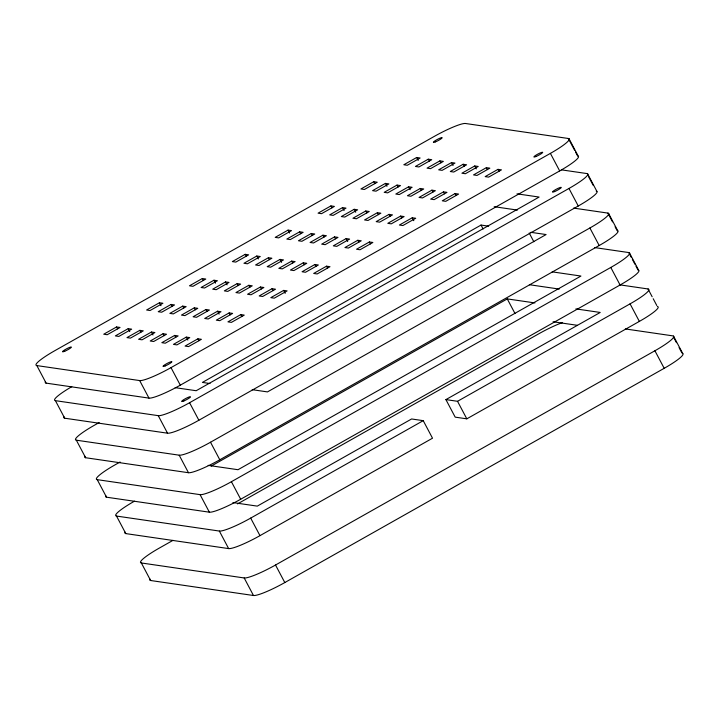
<?xml version="1.0" encoding="UTF-8"?>
<svg xmlns="http://www.w3.org/2000/svg" width="719" height="719" viewBox="0 0 719 719"><rect width="100%" height="100%" fill="white"/><g stroke="black" fill="none" stroke-linecap="round" stroke-linejoin="round"><path stroke-width="1.08" d="M116.577 326.956L103.716 334.218L107.203 334.721L120.064 327.46L116.577 326.956L117.61 328.907M159.447 302.744L146.586 310.006L150.073 310.518L162.934 303.256L159.447 302.744L160.993 305.665M202.318 278.541L189.457 285.803L192.944 286.306L205.805 279.044L202.318 278.541L203.351 280.482M245.179 254.328L232.327 261.59L235.805 262.102L248.666 254.832L245.179 254.328L246.213 256.279M288.049 230.116L275.188 237.378L278.675 237.89L291.537 230.628L288.049 230.116L289.595 233.046M330.92 205.913L318.059 213.175L321.546 213.678L334.407 206.416L330.92 205.913L331.953 207.863M373.79 181.7L360.929 188.962L364.416 189.474L377.277 182.213L373.79 181.7L374.824 183.651M416.661 157.497L403.799 164.759L407.287 165.262L420.139 158L416.661 157.497L418.206 160.418M128.198 328.646L115.337 335.908L118.824 336.42L131.685 329.158L128.198 328.646L129.744 331.567M171.068 304.443L158.207 311.704L161.694 312.208L174.555 304.946L171.068 304.443L172.102 306.384M213.938 280.23L201.077 287.492L204.564 288.004L217.426 280.743L213.938 280.23L215.484 283.151M256.8 256.018L243.939 263.28L247.426 263.792L260.287 256.53L256.8 256.018L258.355 258.948M299.67 231.815L286.809 239.076L290.296 239.58L303.157 232.318L299.67 231.815L300.704 233.765M342.541 207.602L329.679 214.864L333.167 215.376L346.028 208.115L342.541 207.602L344.086 210.523M385.411 183.399L372.55 190.661L376.037 191.164L388.898 183.902L385.411 183.399L386.957 186.32M428.281 159.187L415.42 166.448L418.898 166.961L431.76 159.699L428.281 159.187L429.306 161.137M139.819 330.345L126.957 337.606L130.445 338.11L143.306 330.848L139.819 330.345L140.852 332.286M182.689 306.132L169.828 313.394L173.315 313.906L186.176 306.645L182.689 306.132L183.722 308.083M225.559 281.92L212.698 289.182L216.185 289.694L229.037 282.432L225.559 281.92L227.105 284.85M268.421 257.717L255.56 264.978L259.047 265.482L271.908 258.22L268.421 257.717L269.454 259.667M311.291 233.504L298.43 240.766L301.917 241.278L314.778 234.017L311.291 233.504L312.325 235.455M354.161 209.301L341.3 216.563L344.787 217.066L357.649 209.804L354.161 209.301L355.707 212.222M397.032 185.089L384.171 192.35L387.658 192.863L400.519 185.601L397.032 185.089L398.065 187.039M439.893 160.876L427.041 168.147L430.519 168.65L443.38 161.389L439.893 160.876L440.927 162.827M151.439 332.034L138.578 339.296L142.065 339.808L154.927 332.546L151.439 332.034L152.985 334.955M194.31 307.822L181.449 315.093L184.936 315.596L197.797 308.334L194.31 307.822L195.343 309.772M237.171 283.619L224.319 290.88L227.797 291.384L240.658 284.122L237.171 283.619L238.205 285.569M280.042 259.406L267.18 266.668L270.668 267.18L283.529 259.918L280.042 259.406L281.587 262.336M322.912 235.203L310.051 242.465L313.538 242.968L326.399 235.706L322.912 235.203L323.945 237.153M365.782 210.991L352.921 218.252L356.408 218.765L369.269 211.503L365.782 210.991L366.816 212.941M408.653 186.787L395.792 194.049L399.279 194.552L412.14 187.291L408.653 186.787L410.198 189.708M451.514 162.575L438.653 169.837L442.14 170.349L455.001 163.078L451.514 162.575L453.069 165.496M163.06 333.724L150.199 340.995L153.686 341.498L166.547 334.236L163.06 333.724L164.094 335.674M205.931 309.521L193.069 316.782L196.557 317.295L209.418 310.024L205.931 309.521L206.955 311.471M248.792 285.308L235.931 292.57L239.418 293.082L252.279 285.82L248.792 285.308L249.826 287.258M291.662 261.105L278.801 268.367L282.288 268.87L295.149 261.608L291.662 261.105L292.696 263.055M334.533 236.893L321.672 244.154L325.159 244.667L338.02 237.405L334.533 236.893L335.566 238.843M377.403 212.689L364.542 219.951L368.029 220.454L380.89 213.192L377.403 212.689L378.437 214.63M420.273 188.477L407.412 195.739L410.891 196.251L423.752 188.98L420.273 188.477L421.298 190.427M463.135 164.265L450.274 171.526L453.761 172.039L466.622 164.777L463.135 164.265L464.168 166.215M174.681 335.422L161.82 342.684L165.307 343.197L178.168 335.926L174.681 335.422L175.715 337.373M217.551 311.21L204.69 318.472L208.177 318.984L221.03 311.722L217.551 311.21L219.097 314.14M260.413 287.007L247.552 294.269L251.039 294.772L263.9 287.51L260.413 287.007L261.446 288.957M303.283 262.794L290.422 270.056L293.909 270.569L306.77 263.307L303.283 262.794L304.317 264.745M346.154 238.591L333.292 245.853L336.78 246.356L349.641 239.094L346.154 238.591L347.699 241.512M389.024 214.379L376.163 221.641L379.65 222.153L392.511 214.891L389.024 214.379L390.058 216.329M431.885 190.167L419.033 197.428L422.511 197.941L435.372 190.679L431.885 190.167L432.919 192.117M474.756 165.963L461.895 173.225L465.382 173.728L478.243 166.466L474.756 165.963L476.302 168.884M186.302 337.112L173.441 344.374L176.928 344.886L189.789 337.624L186.302 337.112L187.848 340.042M229.172 312.909L216.311 320.171L219.789 320.674L232.65 313.412L229.172 312.909L230.197 314.859M272.034 288.696L259.173 295.958L262.66 296.471L275.521 289.209L272.034 288.696L273.067 290.647M314.904 264.493L302.043 271.755L305.53 272.258L318.391 264.996L314.904 264.493L315.938 266.434M357.774 240.281L344.913 247.543L348.4 248.055L361.262 240.793L357.774 240.281L358.808 242.231M400.645 216.068L387.784 223.339L391.271 223.843L404.132 216.581L400.645 216.068L401.669 218.019M443.506 191.865L430.645 199.127L434.132 199.63L446.993 192.368L443.506 191.865L444.54 193.815M486.377 167.653L473.515 174.915L477.003 175.427L489.864 168.165L486.377 167.653L487.41 169.603M197.923 338.811L185.062 346.073L188.549 346.576L201.41 339.314L197.923 338.811L198.947 340.761M240.784 314.598L227.923 321.86L231.41 322.373L244.271 315.111L240.784 314.598L241.818 316.549M283.654 290.395L270.793 297.657L274.281 298.16L287.142 290.898L283.654 290.395L285.2 293.316M326.525 266.183L313.664 273.445L317.151 273.957L330.012 266.695L326.525 266.183L327.558 268.133M369.395 241.97L356.534 249.241L360.021 249.745L372.882 242.483L369.395 241.97L370.429 243.921M412.266 217.767L399.404 225.029L402.892 225.541L415.744 218.27L412.266 217.767L413.811 220.688M455.127 193.555L442.266 200.817L445.753 201.329L458.614 194.067L455.127 193.555L456.161 195.505M497.997 169.351L485.136 176.613L488.623 177.117L501.485 169.855L497.997 169.351L499.031 171.302M575.586 152.131L577.654 156.032A28.814 4.062 -27.9 0 1 559.679 170.924L180.298 385.168A28.814 4.062 -27.9 0 1 148.968 398.11L46.124 383.128L36.84 365.585L139.675 380.576A28.814 4.062 -27.9 0 0 171.005 367.625L550.394 153.381A28.814 4.062 -27.9 0 0 568.361 138.488L574.553 150.181M99.195 422.538L94.306 425.297A28.814 4.062 -27.9 0 0 76.34 440.19L85.624 457.733L188.468 472.716A28.814 4.062 -27.9 0 0 219.798 459.774L599.188 245.53A28.814 4.062 -27.9 0 0 617.154 230.637L615.087 226.737M488.668 226.179L481.038 225.065L202.399 382.418L210.02 383.533M596.222 191.11A28.814 4.062 -27.9 0 1 578.256 206.002L198.866 420.247A28.814 4.062 -27.9 0 1 167.536 433.198L64.701 418.206L55.417 400.663L158.252 415.654A28.814 4.062 -27.9 0 0 189.582 402.712L568.972 188.459A28.814 4.062 -27.9 0 0 586.938 173.567L561.503 169.864M120.091 462.002L115.202 464.762A28.814 4.062 -27.9 0 0 97.236 479.654L106.52 497.197L209.364 512.189A28.814 4.062 -27.9 0 0 240.694 499.238L620.084 284.994A28.814 4.062 -27.9 0 0 638.05 270.101L635.982 266.201M76.34 440.19L179.184 455.181A28.814 4.062 -27.9 0 0 210.514 442.23L589.895 227.986A28.814 4.062 -27.9 0 0 607.861 213.094L612.507 221.865M211.215 466.092L507.263 298.906L534.936 302.933M97.236 479.654L200.08 494.645A28.814 4.062 -27.9 0 0 231.41 481.703L610.791 267.45A28.814 4.062 -27.9 0 0 628.757 252.558L631.336 257.429M173.009 540.346L159.321 548.076A28.814 4.062 -27.9 0 0 141.346 562.968L150.639 580.512L253.474 595.503A28.814 4.062 -27.9 0 0 284.805 582.552L664.194 368.308A28.814 4.062 -27.9 0 0 682.16 353.415M237.54 503.902L538.702 333.832A28.814 4.062 -27.9 0 1 562.582 322.543M657.319 306.501A28.814 4.062 -27.9 0 1 639.353 321.402L466.811 418.835L455.19 417.146L445.906 399.602L600.23 312.45L575.883 308.9M116.514 516.062L219.349 531.053A28.814 4.062 -27.9 0 0 250.679 518.102L423.23 420.66L432.514 438.204L259.972 535.646A28.814 4.062 -27.9 0 1 228.642 548.588L125.798 533.597L116.514 516.062A28.814 4.062 -27.9 0 1 134.48 501.17M445.906 399.602L457.527 401.301L630.069 303.858A28.814 4.062 -27.9 0 0 648.035 288.966L652.16 296.758M141.346 562.968L244.19 577.959A28.814 4.062 -27.9 0 0 275.521 565.017L654.91 350.764A28.814 4.062 -27.9 0 0 672.876 335.872L625.323 328.942M568.361 138.488L465.526 123.497A28.814 4.062 -27.9 0 0 434.195 136.448L54.806 350.692A28.814 4.062 -27.9 0 0 36.84 365.585M516.997 193.833L539.133 197.06L196.179 390.723L175.157 387.658M573.582 208.097L607.861 213.094M494.187 206.695L517.428 210.083M530.865 232.327L546.116 234.547L267.468 391.909L252.216 389.68M594.478 247.561L628.757 252.558M552.183 271.854L580.952 276.051L238.007 469.714L208.124 465.364M619.284 284.769L648.035 288.966M529.373 284.715L559.256 289.074M553.073 321.77L577.42 325.312M423.23 420.66L411.61 418.97L257.285 506.122L232.938 502.572M569.026 138.731L578.31 156.275M587.594 173.818L596.887 191.353M608.526 213.336L617.81 230.88M629.422 252.809L638.706 270.344M673.532 336.124L682.825 353.658M588.484 176.488L593.13 185.259M632.369 259.379L634.949 264.25M653.194 298.709L656.807 305.53M673.388 336.852L676.489 342.693M679.069 347.565L681.648 352.445M550.394 153.381L559.679 170.924M568.972 188.459L578.256 206.002M589.895 227.986L599.188 245.53M610.791 267.45L620.084 284.994M630.069 303.858L639.353 321.402M654.91 350.764L664.194 368.308M529.202 232.983L533.84 241.755M481.038 225.065L483.105 228.966M507.263 298.906L515.002 313.52M457.527 401.301L466.811 418.835M171.005 367.625L180.298 385.168M189.582 402.712L198.866 420.247M210.514 442.23L219.798 459.774M231.41 481.703L240.694 499.238M250.679 518.102L259.972 535.646M275.521 565.017L284.805 582.552M139.675 380.576L148.968 398.11M158.252 415.654L167.536 433.198M179.184 455.181L188.468 472.716M200.08 494.645L209.364 512.189M219.349 531.053L228.642 548.588M244.19 577.959L253.474 595.503M55.417 400.663A28.814 4.062 -27.9 0 1 71.783 386.687M64.701 418.206A28.814 4.062 -27.9 0 1 64.018 416.777M150.639 580.512A28.814 4.062 -27.9 0 1 149.956 579.083M46.124 383.128A28.814 4.062 -27.9 0 1 45.45 381.69M85.624 457.733A28.814 4.062 -27.9 0 1 84.95 456.295M106.52 497.197A28.814 4.062 -27.9 0 1 105.846 495.759M125.798 533.597A28.814 4.062 -27.9 0 1 125.115 532.168M554.628 191.569A5.015 0.71 -27.9 0 0 561.278 187.443A5.015 0.71 -27.9 0 0 554.61 190.202A5.015 0.71 -27.9 0 0 554.628 191.569M183.821 400.977A5.015 0.71 -27.9 0 0 190.472 396.852A5.015 0.71 -27.9 0 0 183.794 399.611A5.015 0.71 -27.9 0 0 183.821 400.977M435.543 141.841A5.015 0.71 -27.9 0 0 442.194 137.715A5.015 0.71 -27.9 0 0 435.516 140.475A5.015 0.71 -27.9 0 0 435.543 141.841M536.05 156.49A5.015 0.71 -27.9 0 0 542.71 152.365A5.015 0.71 -27.9 0 0 536.032 155.124A5.015 0.71 -27.9 0 0 536.05 156.49M64.728 351.249A5.015 0.71 -27.9 0 0 71.379 347.115A5.015 0.71 -27.9 0 0 64.71 349.874A5.015 0.71 -27.9 0 0 64.728 351.249M165.244 365.899A5.015 0.71 -27.9 0 0 171.895 361.774A5.015 0.71 -27.9 0 0 165.217 364.524A5.015 0.71 -27.9 0 0 165.244 365.899"/></g></svg>
